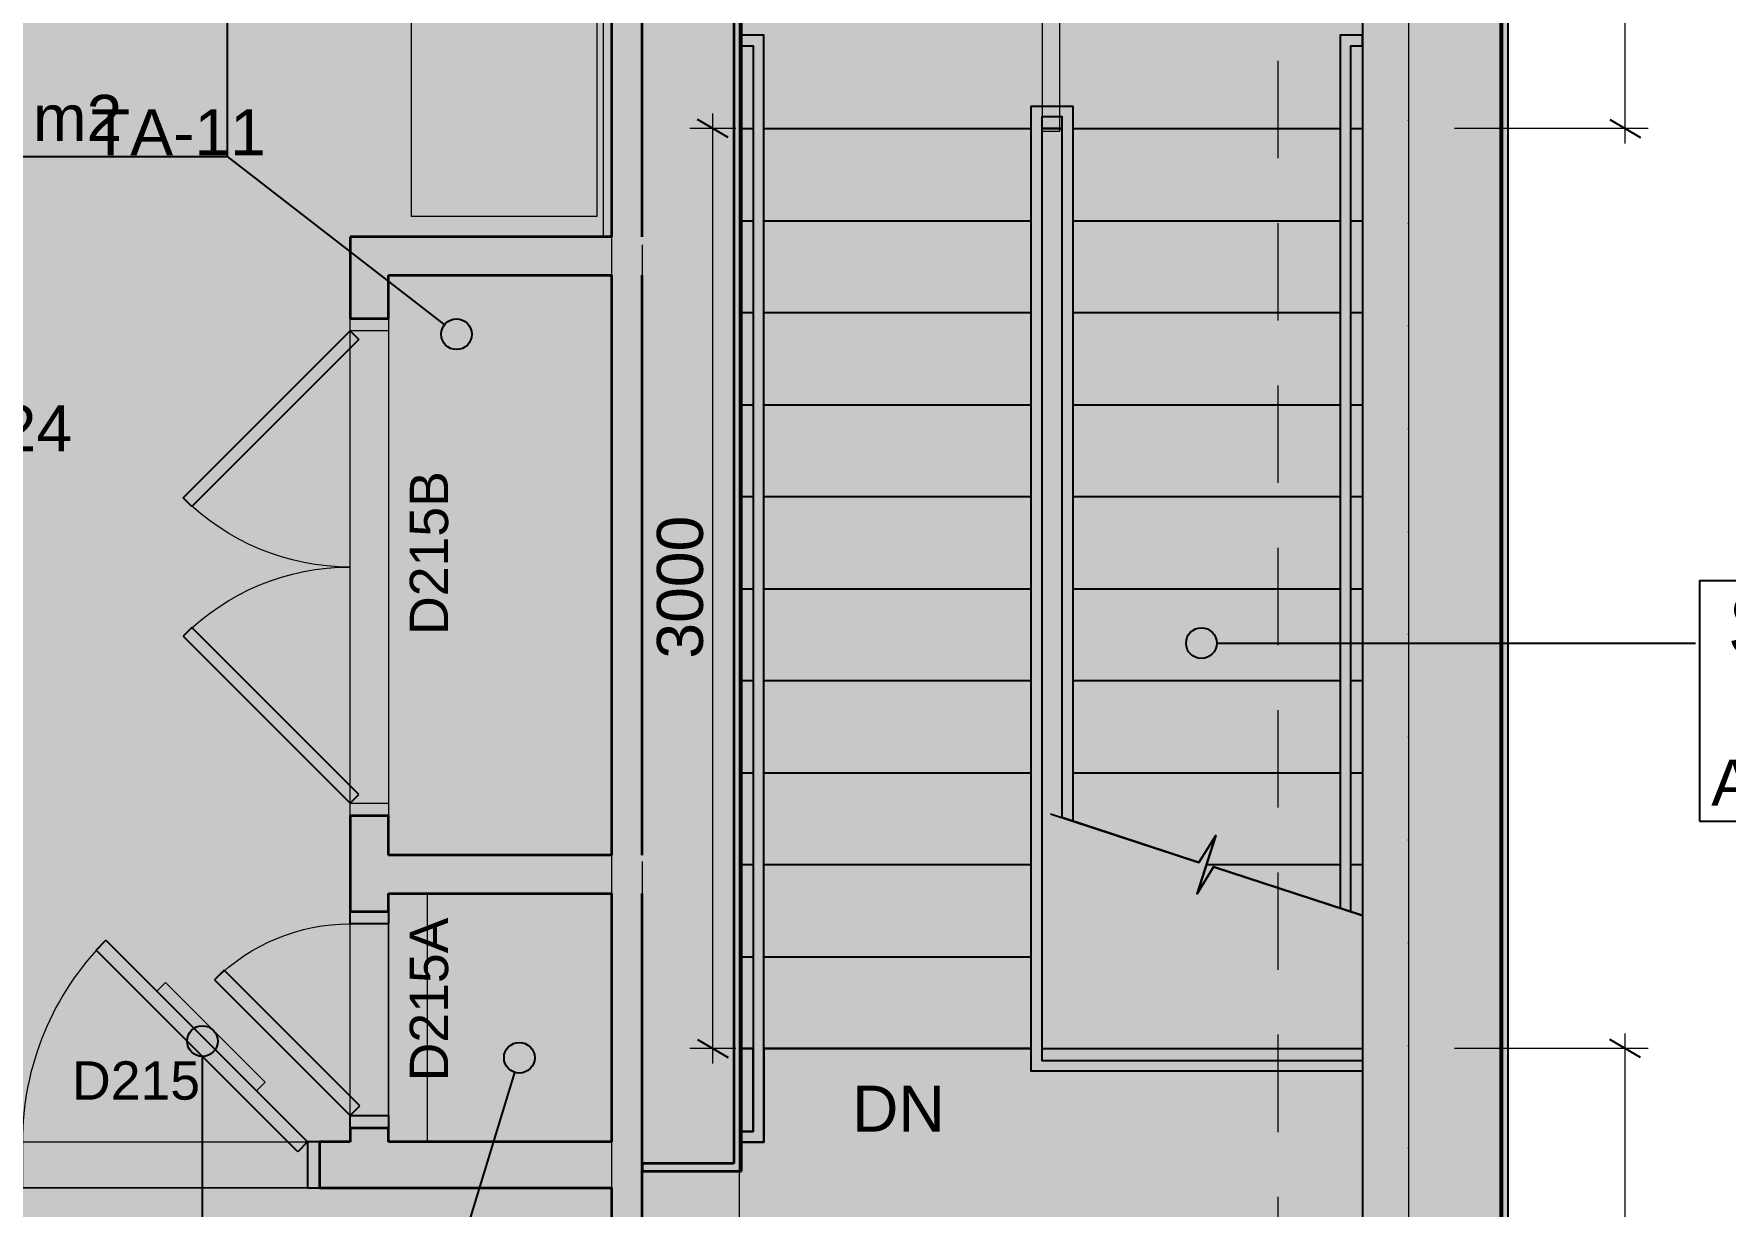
# Model space of a CAD drawing. Header units: millimetres. Extents: x -14278 to 96025, y -22378 to 34603.
# Drawn here: x 86368 to 91884, y 7936 to 11759 of the extents above; entities that cross this region are included whole.
import ezdxf
from ezdxf.enums import TextEntityAlignment as Align

# ---------------------------------------------------------------- set-up
doc = ezdxf.new("R2010")
doc.units = ezdxf.units.MM
doc.header["$MEASUREMENT"] = 0
for name, pattern in [('Dot & Dashed', [335.138881, 176.388884, -88.194442, 0, -70.555556]), ('Hidden Line', [195.611112, 141.111112, -54.5]), ('Long Dashed', [529.166651, 317.499995, -211.666656])]:
    doc.linetypes.add(name, pattern=pattern)
for name, color, linetype in [('A-Zz_20_10_90-T_TextFFEInternal', 7, 'Continuous'), ('A-Zz_60_50_80-P_MarkerSectionStairs', 7, 'Continuous'), ('New0', 7, 'Continuous'), ('NewA-Ee_25_10-M_WallsExternal', 7, 'Continuous'), ('NewA-Ee_25_10-M_WallsInternal', 7, 'Continuous'), ('NewA-Ee_30_10-M_Roofs', 7, 'Continuous'), ('NewA-Ee_30_40-M_Floors', 7, 'Continuous'), ('NewA-Ee_35_10-M_StairsInternal2D', 7, 'Continuous'), ('NewA-Ee_40_20-M_GeneralFFAndEInternalEquipment', 7, 'Continuous'), ('NewA-Ee_40_20-M_GeneralFFAndEInternalFixed', 7, 'Continuous'), ('NewA-Ee_40_20-M_GeneralFFAndEInternalMovable', 7, 'Continuous'), ('NewA-SL-M_SpacesInternal', 7, 'Continuous'), ('NewA-Ss_30_25-M_CeilingAndSoffitSystems', 7, 'Continuous'), ('NewA-Zz_20_10_90-T_TextFFEInternal', 7, 'Continuous'), ('NewA-Zz_20_10_90-T_TextStair', 7, 'Continuous'), ('NewA-Zz_20_20-D_DimensionDetail', 7, 'Continuous'), ('NewA-Zz_35_40_80-M_GridStructural', 7, 'Continuous'), ('NewA-Zz_50_10_90-P_BoundarySpace', 7, 'Continuous'), ('NewA-Zz_50_90_00-M_GrossInternal', 7, 'Continuous'), ('NewA-Zz_60_50_90-P_VoidOpening', 7, 'Continuous')]:
    doc.layers.add(name, color=color, linetype=linetype)
doc.styles.add('GENERATED_STYLE_1', font='')
doc.styles.get('GENERATED_STYLE_1').set_extended_font_data('Arial')
doc.dimstyles.new('GENERATED_STYLE__1', dxfattribs={"dimtxt": 150, "dimasz": 76, "dimexe": 0.18, "dimexo": 300, "dimgap": 0.09, "dimtad": 1, "dimdec": 0, "dimzin": 0, "dimdsep": 46, "dimtxsty": 'GENERATED_STYLE_1', "dimblk": 'ARROWHEAD_2', "dimblk1": 'ARROWHEAD_2', "dimblk2": 'ARROWHEAD_2', "dimcen": 0.09, "dimclrd": 6, "dimclre": 6, "dimclrt": 7, "dimazin": 0, "dimtfac": 1, "dimtdec": 4, "dimtmove": 0, "dimatfit": 3, "dimfxl": 0, "dimtolj": 1, "dimtzin": 0, "dimarcsym": 0})

# ---------------------------------------------------------------- blocks, each defined once
blk = doc.blocks.new('STAIR #2_218_29_2', base_point=(92496.8, 9623.1))
at = {"layer": 'NewA-SL-M_SpacesInternal', "color": 253, "linetype": 'Continuous', "lineweight": 13}
for p, q in [((88675.8, 12550), (88675.8, 8050)), ((90701.4, 12550), (88675.8, 12550)), ((90701.4, 6700.3), (90701.4, 12550)), ((88675.8, 8050), (88351.7, 8050)), ((88351.7, 8050), (88351.7, 6700.3)), ((88351.7, 6700.3), (90701.4, 6700.3))]:
    blk.add_line(p, q, dxfattribs=at)
at = {"layer": 'NewA-SL-M_SpacesInternal', "linetype": 'Continuous'}
for p, q in [((91800.7, 9976.7), (91800.7, 9662.4)), ((91800.7, 9976.7), (93192.9, 9976.7)), ((93192.9, 9976.7), (93192.9, 9662.4)), ((91800.7, 9662.4), (91800.7, 9426.7)), ((93192.9, 9662.4), (93192.9, 9426.7)), ((91800.7, 9426.7), (91800.7, 9191)), ((93192.9, 9426.7), (93192.9, 9191)), ((91800.7, 9191), (93192.9, 9191))]:
    blk.add_line(p, q, dxfattribs=at)
at = {"layer": 'NewA-SL-M_SpacesInternal', "color": 5, "lineweight": 70, "style": 'GENERATED_STYLE_1'}
for tag, height, p in [('ROOM_NAME', 200, (92496.8, 9931)), ('ROOM_NUMBER', 150, (92496.8, 9628.1)), ('adj_text', 150, (92496.8, 9392.4))]:
    blk.add_attdef(tag, text='', height=height, dxfattribs=at).set_placement(p, align=Align.TOP_CENTER)
blk = doc.blocks.new('Slab_29_2', base_point=(88251.7, 6550.5))
at = {"layer": 'NewA-Ee_30_40-M_Floors', "linetype": 'Continuous', "lineweight": 13}
blk.add_hatch(color=254, dxfattribs=at).paths.add_polyline_path([(88251.7, 6550.5), (88251.7, 12847.7), (90701.4, 12847.7), (90701.4, 15099.7), (56152, 15099.7), (56152, 6550.5)])
at = {"layer": 'NewA-Ee_30_40-M_Floors', "color": 6, "linetype": 'Continuous', "lineweight": 13, "flags": 128}
blk.add_lwpolyline([(88251.7, 6550.5), (56152, 6550.5), (56152, 15099.7), (90701.4, 15099.7), (90701.4, 12847.7), (88251.7, 12847.7)], close=True, dxfattribs=at)
blk = doc.blocks.new('BEDROOM_215_36_2', base_point=(85873.5, 14565))
at = {"layer": 'NewA-SL-M_SpacesInternal', "color": 253, "linetype": 'Continuous', "lineweight": 13}
for p, q in [((88251.7, 11096.4), (88251.7, 12947.7)), ((87399.3, 8145.4), (87399.3, 11096.4)), ((87399.3, 11096.4), (88251.7, 11096.4)), ((86121.3, 8145.4), (87399.3, 8145.4))]:
    blk.add_line(p, q, dxfattribs=at)
at = {"layer": 'NewA-SL-M_SpacesInternal', "color": 5, "lineweight": 70, "style": 'GENERATED_STYLE_1'}
for tag, height, p in [('ROOM_NAME', 200, (85873.5, 14872.8)), ('ROOM_NUMBER', 150, (85873.5, 14570)), ('adj_text', 150, (85873.5, 14334.3))]:
    blk.add_attdef(tag, text='', height=height, dxfattribs=at).set_placement(p, align=Align.TOP_CENTER)
blk = doc.blocks.new('HALL_217_37_2', base_point=(59735.7, 7385.9))
at = {"layer": 'NewA-SL-M_SpacesInternal', "color": 253, "linetype": 'Continuous', "lineweight": 13}
for p, q in [((88251.7, 7995.4), (59975.3, 7995.4)), ((88251.7, 6700.3), (88251.7, 7995.4))]:
    blk.add_line(p, q, dxfattribs=at)
at = {"layer": 'NewA-SL-M_SpacesInternal', "color": 5, "lineweight": 70, "style": 'GENERATED_STYLE_1'}
for tag, height, p in [('ROOM_NAME', 200, (59735.7, 7693.8)), ('ROOM_NUMBER', 150, (59735.7, 7390.9)), ('adj_text', 150, (59735.7, 7155.2))]:
    blk.add_attdef(tag, text='', height=height, dxfattribs=at).set_placement(p, align=Align.TOP_CENTER)
blk = doc.blocks.new('CUPBOARD 1_215B_56_2', base_point=(86056.5, 11790.4))
at = {"layer": 'NewA-SL-M_SpacesInternal', "linetype": 'Continuous'}
for p, q in [((85114.8, 12144), (85114.8, 11829.7)), ((85114.8, 12144), (86998.1, 12144)), ((86998.1, 12144), (86998.1, 11829.7)), ((85114.8, 11829.7), (85114.8, 11594)), ((86998.1, 11829.7), (86998.1, 11594)), ((85114.8, 11594), (85114.8, 11358.3)), ((86998.1, 11594), (86998.1, 11358.3)), ((85114.8, 11358.3), (86998.1, 11358.3))]:
    blk.add_line(p, q, dxfattribs=at)
at = {"layer": 'NewA-SL-M_SpacesInternal', "color": 253, "linetype": 'Continuous', "lineweight": 13}
for p, q in [((87524.3, 10971.4), (87524.3, 9081)), ((88251.7, 10971.4), (87524.3, 10971.4)), ((88251.7, 9081), (88251.7, 10971.4)), ((87524.3, 9081), (88251.7, 9081))]:
    blk.add_line(p, q, dxfattribs=at)
at = {"layer": 'NewA-SL-M_SpacesInternal', "color": 5, "lineweight": 70, "style": 'GENERATED_STYLE_1'}
for tag, height, p in [('ROOM_NAME', 200, (86056.5, 12098.3)), ('ROOM_NUMBER', 150, (86056.5, 11795.4)), ('adj_text', 150, (86056.5, 11559.7))]:
    blk.add_attdef(tag, text='', height=height, dxfattribs=at).set_placement(p, align=Align.TOP_CENTER)
blk = doc.blocks.new('CUPBOARD 2_215A_61_2', base_point=(86800.2, 7381.5))
at = {"layer": 'NewA-SL-M_SpacesInternal', "color": 253, "linetype": 'Continuous', "lineweight": 13}
for p, q in [((87524.3, 8956), (87524.3, 8145.4)), ((88251.7, 8956), (87524.3, 8956)), ((88251.7, 8145.4), (88251.7, 8956)), ((87524.3, 8145.4), (88251.7, 8145.4))]:
    blk.add_line(p, q, dxfattribs=at)
at = {"layer": 'NewA-SL-M_SpacesInternal', "linetype": 'Continuous'}
for p, q in [((85858.6, 7735.1), (85858.6, 7420.8)), ((85858.6, 7735.1), (87741.8, 7735.1)), ((87741.8, 7735.1), (87741.8, 7420.8)), ((85858.6, 7420.8), (85858.6, 7185.1)), ((87741.8, 7420.8), (87741.8, 7185.1)), ((85858.6, 7185.1), (85858.6, 6949.4)), ((87741.8, 7185.1), (87741.8, 6949.4)), ((85858.6, 6949.4), (87741.8, 6949.4))]:
    blk.add_line(p, q, dxfattribs=at)
at = {"layer": 'NewA-SL-M_SpacesInternal', "color": 5, "lineweight": 70, "style": 'GENERATED_STYLE_1'}
for tag, height, p in [('ROOM_NAME', 200, (86800.2, 7689.4)), ('ROOM_NUMBER', 150, (86800.2, 7386.5)), ('adj_text', 150, (86800.2, 7150.8))]:
    blk.add_attdef(tag, text='', height=height, dxfattribs=at).set_placement(p, align=Align.TOP_CENTER)
blk = doc.blocks.new('Slab_45_2', base_point=(84348.7, 15099.7))
at = {"layer": 'NewA-Ss_30_25-M_CeilingAndSoffitSystems', "linetype": 'Continuous', "lineweight": 0}
blk.add_hatch(color=255, dxfattribs=at).paths.add_polyline_path([(84348.7, 15099.7), (84348.7, 11096.4), (86121.3, 11096.4), (86121.3, 8145.4), (87399.3, 8145.4), (87399.3, 11096.4), (88225.4, 11096.4), (88225.4, 12947.7), (90701.4, 12947.7), (90701.4, 15099.7)])
at = {"layer": 'NewA-Ss_30_25-M_CeilingAndSoffitSystems', "color": 6, "linetype": 'Continuous', "lineweight": 13, "flags": 128}
blk.add_lwpolyline([(84348.7, 15099.7), (84348.7, 11096.4), (86121.3, 11096.4), (86121.3, 8145.4), (87399.3, 8145.4), (87399.3, 11096.4), (88225.4, 11096.4), (88225.4, 12947.7), (90701.4, 12947.7), (90701.4, 15099.7)], close=True, dxfattribs=at)
blk = doc.blocks.new('Slab_46_2', base_point=(88251.7, 6700.3))
at = {"layer": 'NewA-Ss_30_25-M_CeilingAndSoffitSystems', "linetype": 'Continuous', "lineweight": 0}
blk.add_hatch(color=255, dxfattribs=at).paths.add_polyline_path([(88251.7, 6700.3), (88251.7, 7995.4), (59975.3, 7995.4), (59975.3, 10456), (58674.7, 10456), (58674.7, 6694.8)])
at = {"layer": 'NewA-Ss_30_25-M_CeilingAndSoffitSystems', "color": 6, "linetype": 'Continuous', "lineweight": 13, "flags": 128}
blk.add_lwpolyline([(88251.7, 6700.3), (58674.7, 6694.8), (58674.7, 10456), (59975.3, 10456), (59975.3, 7995.4), (88251.7, 7995.4)], close=True, dxfattribs=at)
blk = doc.blocks.new('Slab_47_2', base_point=(90701.4, 6700.3))
at = {"layer": 'NewA-Ss_30_25-M_CeilingAndSoffitSystems', "linetype": 'Continuous', "lineweight": 0}
blk.add_hatch(color=255, dxfattribs=at).paths.add_polyline_path([(90701.4, 6700.3), (90701.4, 12550), (88669.9, 12550), (88669.9, 7827.6), (88351.7, 7827.6), (88351.7, 6700.3)])
at = {"layer": 'NewA-Ss_30_25-M_CeilingAndSoffitSystems', "color": 6, "linetype": 'Continuous', "lineweight": 13, "flags": 128}
blk.add_lwpolyline([(90701.4, 6700.3), (88351.7, 6700.3), (88351.7, 7827.6), (88669.9, 7827.6), (88669.9, 12550), (90701.4, 12550)], close=True, dxfattribs=at)
blk = doc.blocks.new('Slab_49_2', base_point=(89657.9, 12550))
at = {"layer": 'NewA-Ee_30_40-M_Floors', "linetype": 'Continuous', "lineweight": 13}
blk.add_hatch(color=254, dxfattribs=at).paths.add_polyline_path([(89657.9, 12550), (89657.9, 11439.8), (89713.4, 11439.8), (89713.4, 12550)])
at = {"layer": 'NewA-Ee_30_40-M_Floors', "color": 6, "linetype": 'Continuous', "lineweight": 13, "flags": 128}
blk.add_lwpolyline([(89657.9, 12550), (89713.4, 12550), (89713.4, 11439.8), (89657.9, 11439.8)], close=True, dxfattribs=at)
blk = doc.blocks.new('Slab_55_2', base_point=(88251.7, 10971.4))
at = {"layer": 'NewA-Ss_30_25-M_CeilingAndSoffitSystems', "linetype": 'Continuous', "lineweight": 0}
blk.add_hatch(color=255, dxfattribs=at).paths.add_polyline_path([(88251.7, 10971.4), (87524.3, 10971.4), (87524.3, 9081), (88251.7, 9081)])
at = {"layer": 'NewA-Ss_30_25-M_CeilingAndSoffitSystems', "color": 6, "linetype": 'Continuous', "lineweight": 13, "flags": 128}
blk.add_lwpolyline([(88251.7, 10971.4), (87524.3, 10971.4), (87524.3, 9081), (88251.7, 9081)], close=True, dxfattribs=at)
blk = doc.blocks.new('Slab_56_2', base_point=(87524.3, 8956))
at = {"layer": 'NewA-Ss_30_25-M_CeilingAndSoffitSystems', "linetype": 'Continuous', "lineweight": 0}
blk.add_hatch(color=255, dxfattribs=at).paths.add_polyline_path([(87524.3, 8956), (87524.3, 8145.4), (88251.7, 8145.4), (88251.7, 8956)])
at = {"layer": 'NewA-Ss_30_25-M_CeilingAndSoffitSystems', "color": 6, "linetype": 'Continuous', "lineweight": 13, "flags": 128}
blk.add_lwpolyline([(87524.3, 8956), (88251.7, 8956), (88251.7, 8145.4), (87524.3, 8145.4)], close=True, dxfattribs=at)
blk = doc.blocks.new('Wall_70_2', base_point=(90851.7, 15250))
at = {"layer": 'NewA-Ee_25_10-M_WallsExternal', "linetype": 'Continuous', "lineweight": 13}
for points in [[(91156.5, 15554.8), (91156.5, 6245.2), (91176.6, 6225.1), (91176.6, 15574.9)], [(90851.7, 15250), (90851.7, 6550), (91151.8, 6250), (91151.8, 15550)], [(90781.3, 15179.6), (90781.3, 6620.4), (90851.7, 6550), (90851.7, 15250)], [(90717.8, 15116.1), (90717.8, 6683.9), (90781.3, 6620.4), (90781.3, 15179.6)], [(90701.4, 15099.7), (90701.4, 6700.3), (90717.8, 6683.9), (90717.8, 15116.1)]]:
    blk.add_hatch(color=6, dxfattribs=at).paths.add_polyline_path(points)
at = {"layer": 'NewA-Ee_25_10-M_WallsExternal', "color": 92, "linetype": 'Continuous', "lineweight": 35}
blk.add_line((91151.8, 15550), (91151.8, 6250), dxfattribs=at)
at = {"layer": 'NewA-Ee_25_10-M_WallsExternal', "linetype": 'Continuous'}
blk.add_line((91156.5, 15554.8), (91156.5, 6245.2), dxfattribs=at)
at = {"layer": 'NewA-Ee_25_10-M_WallsExternal', "linetype": 'Continuous', "flags": 128}
for points in [[(91176.6, 6225.1), (91176.6, 15574.9)], [(90701.4, 12847.7), (90701.4, 6700.3)]]:
    blk.add_lwpolyline(points, dxfattribs=at)
blk = doc.blocks.new('Door 19_8')
at = {"layer": 'NewA-Ee_25_10-M_WallsInternal', "linetype": 'Continuous', "lineweight": 13}
for points in [[(-192.6, 657.6), (-224.4, 625.8), (433.2, -31.8), (465, 0)], [(-465, -150), (-465, 0), (-505, 0), (-505, -150)], [(505, -150), (505, 0), (465, 0), (465, -150)]]:
    blk.add_hatch(color=255, dxfattribs=at).paths.add_polyline_path(points)
at = {"layer": 'NewA-Ee_25_10-M_WallsInternal', "linetype": 'Continuous'}
for p, q in [((-224.4, 625.8), (-192.6, 657.6)), ((433.2, -31.8), (-224.4, 625.8)), ((-192.6, 657.6), (465, 0)), ((-465, 0), (-505, 0)), ((-505, 0), (-505, -150)), ((-465, -150), (-465, 0)), ((465, 0), (433.2, -31.8)), ((505, 0), (465, 0)), ((465, 0), (465, -150)), ((505, -150), (505, 0)), ((-505, -150), (-465, -150)), ((465, -150), (505, -150))]:
    blk.add_line(p, q, dxfattribs=at)
at = {"layer": 'NewA-Ee_25_10-M_WallsInternal', "color": 92, "linetype": 'Continuous', "lineweight": 35}
for p, q in [((-505, -150), (-505, 0)), ((505, -150), (505, 0))]:
    blk.add_line(p, q, dxfattribs=at)
at = {"layer": 'NewA-Ee_25_10-M_WallsInternal', "color": 6, "linetype": 'Continuous', "lineweight": 13}
blk.add_arc((465, 0), 930, 135, 180, dxfattribs=at)
blk = doc.blocks.new('D Marker 19')
at = {"layer": 'NewA-Ee_25_10-M_WallsInternal', "style": 'GENERATED_STYLE_1'}
blk.add_attdef('AC_WIDO_ID', text='', height=125, dxfattribs=at).set_placement((-262.1, 94.8), align=Align.BOTTOM_LEFT)
blk = doc.blocks.new('Wall_85_2', base_point=(59975.3, 7995.4))
at = {"layer": 'NewA-Ee_25_10-M_WallsInternal', "linetype": 'Continuous', "lineweight": 13}
blk.add_hatch(color=6, dxfattribs=at).paths.add_polyline_path([(87300.6, 7995.4), (88251.7, 7995.4), (88251.7, 8145.4), (87300.6, 8145.4)])
at = {"layer": 'NewA-Ee_25_10-M_WallsInternal', "color": 92, "linetype": 'Continuous', "lineweight": 35}
blk.add_line((87300.6, 7995.4), (87300.6, 8145.4), dxfattribs=at)
at = {"layer": 'NewA-Ee_25_10-M_WallsInternal', "color": 92, "linetype": 'Continuous', "lineweight": 35, "flags": 128}
for points in [[(87399.3, 8145.4), (87300.6, 8145.4)], [(88251.7, 8145.4), (87524.3, 8145.4)], [(87300.6, 7995.4), (88251.7, 7995.4)]]:
    blk.add_lwpolyline(points, dxfattribs=at)
at = {"layer": 'NewA-Ee_25_10-M_WallsInternal', "linetype": 'Continuous', "zscale": 1000}
blk.add_blockref('Door 19_8', (86795.6, 8145.4), dxfattribs=at)
at = {"layer": 'NewA-Ee_25_10-M_WallsInternal'}
ref = blk.add_blockref('D Marker 19', (86795.6, 8145.4), dxfattribs=at)
ref.add_attrib('AC_WIDO_ID', 'D215', dxfattribs={"color": 7, "height": 125, "style": 'GENERATED_STYLE_1'}).set_placement((86492.7, 8245.8), align=Align.BOTTOM_LEFT)
blk = doc.blocks.new('Wall_86_2', base_point=(88351.7, 11096.4))
at = {"layer": 'NewA-Ee_25_10-M_WallsInternal', "linetype": 'Continuous', "lineweight": 13}
blk.add_hatch(color=6, dxfattribs=at).paths.add_polyline_path([(87399.3, 11096.4), (87524.3, 10971.4), (88251.7, 10971.4), (88251.7, 11096.4)])
at = {"layer": 'NewA-Ee_25_10-M_WallsInternal', "color": 92, "linetype": 'Continuous', "lineweight": 35, "flags": 128}
for points in [[(88251.7, 11096.4), (87399.3, 11096.4)], [(87524.3, 10971.4), (88251.7, 10971.4)]]:
    blk.add_lwpolyline(points, dxfattribs=at)
blk = doc.blocks.new('Door 19_11')
at = {"layer": 'NewA-Ee_25_10-M_WallsInternal', "linetype": 'Continuous', "lineweight": 13}
for points in [[(-129.4, 441.9), (-161.3, 410.1), (280.7, -31.8), (312.5, 0)], [(-312.5, -125), (-312.5, 0), (-352.5, 0), (-352.5, -125)], [(352.5, -125), (352.5, 0), (312.5, 0), (312.5, -125)]]:
    blk.add_hatch(color=255, dxfattribs=at).paths.add_polyline_path(points)
at = {"layer": 'NewA-Ee_25_10-M_WallsInternal', "linetype": 'Continuous'}
for p, q in [((-161.3, 410.1), (-129.4, 441.9)), ((-129.4, 441.9), (312.5, 0)), ((280.7, -31.8), (-161.3, 410.1)), ((-312.5, 0), (-352.5, 0)), ((-352.5, 0), (-352.5, -125)), ((-312.5, -125), (-312.5, 0)), ((312.5, 0), (280.7, -31.8)), ((352.5, 0), (312.5, 0)), ((312.5, 0), (312.5, -125)), ((352.5, -125), (352.5, 0)), ((-352.5, -125), (-312.5, -125)), ((312.5, -125), (352.5, -125))]:
    blk.add_line(p, q, dxfattribs=at)
at = {"layer": 'NewA-Ee_25_10-M_WallsInternal', "color": 92, "linetype": 'Continuous', "lineweight": 35}
for p, q in [((-352.5, 0), (-352.5, -125)), ((352.5, 0), (352.5, -125))]:
    blk.add_line(p, q, dxfattribs=at)
at = {"layer": 'NewA-Ee_25_10-M_WallsInternal', "color": 6, "linetype": 'Continuous', "lineweight": 13}
blk.add_arc((312.5, 0), 625, 135, 180, dxfattribs=at)
blk = doc.blocks.new('Double Door 19')
at = {"layer": 'NewA-Ee_25_10-M_WallsInternal', "linetype": 'Continuous', "lineweight": 13}
for points in [[(-225.5, 544.5), (-770, 0), (-741.7, -28.3), (-197.2, 516.2)], [(225.5, 544.5), (197.2, 516.2), (741.7, -28.3), (770, 0)]]:
    blk.add_hatch(color=255, dxfattribs=at).paths.add_polyline_path(points)
at = {"layer": 'NewA-Ee_25_10-M_WallsInternal', "linetype": 'Continuous', "lineweight": 0}
for points in [[(-770, -125), (-770, 0), (-810, 0), (-810, -125)], [(810, -125), (810, 0), (770, 0), (770, -125)]]:
    blk.add_hatch(color=255, dxfattribs=at).paths.add_polyline_path(points)
at = {"layer": 'NewA-Ee_25_10-M_WallsInternal', "linetype": 'Continuous'}
for p, q in [((-225.5, 544.5), (-770, 0)), ((-741.7, -28.3), (-197.2, 516.2)), ((-197.2, 516.2), (-225.5, 544.5)), ((197.2, 516.2), (225.5, 544.5)), ((741.7, -28.3), (197.2, 516.2)), ((225.5, 544.5), (770, 0)), ((-770, 0), (-741.7, -28.3)), ((770, 0), (741.7, -28.3))]:
    blk.add_line(p, q, dxfattribs=at)
at = {"layer": 'NewA-Ee_25_10-M_WallsInternal', "color": 24, "linetype": 'Continuous', "lineweight": 13}
for p, q in [((-770, 0), (-810, 0)), ((-810, 0), (-810, -125)), ((-770, -125), (-770, 0)), ((810, 0), (770, 0)), ((770, 0), (770, -125)), ((810, -125), (810, 0)), ((-810, -125), (-770, -125)), ((770, -125), (810, -125))]:
    blk.add_line(p, q, dxfattribs=at)
at = {"layer": 'NewA-Ee_25_10-M_WallsInternal', "color": 92, "linetype": 'Continuous', "lineweight": 35}
for p, q in [((-810, 0), (-810, -125)), ((810, 0), (810, -125))]:
    blk.add_line(p, q, dxfattribs=at)
at = {"layer": 'NewA-Ee_25_10-M_WallsInternal', "color": 6, "linetype": 'Continuous', "lineweight": 13}
for centre, start, end in [((-770, 0), 0, 45), ((770, 0), 135, 180)]:
    blk.add_arc(centre, 770, start, end, dxfattribs=at)
blk = doc.blocks.new('Wall_111_2', base_point=(87399.3, 11096.4))
at = {"layer": 'NewA-Ee_25_10-M_WallsInternal', "linetype": 'Continuous', "lineweight": 13}
for points in [[(87399.3, 11096.4), (87399.3, 10830.2), (87524.3, 10830.2), (87524.3, 10971.4)], [(87399.3, 8896.8), (87524.3, 8896.8), (87524.3, 9210.2), (87399.3, 9210.2)], [(87399.3, 8145.4), (87524.3, 8145.4), (87524.3, 8191.8), (87399.3, 8191.8)]]:
    blk.add_hatch(color=6, dxfattribs=at).paths.add_polyline_path(points)
at = {"layer": 'NewA-Ee_25_10-M_WallsInternal', "color": 92, "linetype": 'Continuous', "lineweight": 35}
for p, q in [((87399.3, 10830.2), (87524.3, 10830.2)), ((87399.3, 9210.2), (87524.3, 9210.2)), ((87399.3, 8896.8), (87524.3, 8896.8)), ((87399.3, 8191.8), (87524.3, 8191.8))]:
    blk.add_line(p, q, dxfattribs=at)
at = {"layer": 'NewA-Ee_25_10-M_WallsInternal', "color": 92, "linetype": 'Continuous', "lineweight": 35, "flags": 128}
for points in [[(87399.3, 11096.4), (87399.3, 10830.2)], [(87524.3, 10830.2), (87524.3, 10971.4)], [(87399.3, 9210.2), (87399.3, 8896.8)], [(87524.3, 9081), (87524.3, 9210.2)], [(87524.3, 8896.8), (87524.3, 8956)], [(87399.3, 8191.8), (87399.3, 8145.4)], [(87524.3, 8145.4), (87524.3, 8191.8)]]:
    blk.add_lwpolyline(points, dxfattribs=at)
at = {"layer": 'NewA-Ee_25_10-M_WallsInternal', "linetype": 'Continuous', "xscale": -1, "zscale": 1000, "rotation": 90}
for name, p in [('Double Door 19', (87399.3, 10020.2)), ('Door 19_11', (87399.3, 8544.3))]:
    blk.add_blockref(name, p, dxfattribs=at)
at = {"layer": 'NewA-Ee_25_10-M_WallsInternal'}
ref = blk.add_blockref('D Marker 19', (87524.3, 10020.2), dxfattribs=dict(at, rotation=270))
ref.add_attrib('AC_WIDO_ID', 'D215B', dxfattribs={"color": 7, "height": 125, "rotation": 90, "style": 'GENERATED_STYLE_1'}).set_placement((87756.5, 9798.8), align=Align.BOTTOM_LEFT)
ref = blk.add_blockref('D Marker 19', (87524.3, 8544.3), dxfattribs=dict(at, rotation=270))
ref.add_attrib('AC_WIDO_ID', 'D215A', dxfattribs={"color": 7, "height": 125, "rotation": 90, "style": 'GENERATED_STYLE_1'}).set_placement((87756.5, 8343.1), align=Align.BOTTOM_LEFT)
blk = doc.blocks.new('Wall_112_2', base_point=(87399.3, 9081))
at = {"layer": 'NewA-Ee_25_10-M_WallsInternal', "linetype": 'Continuous', "lineweight": 13}
blk.add_hatch(color=6, dxfattribs=at).paths.add_polyline_path([(87524.3, 9081), (87524.3, 8956), (88251.7, 8956), (88251.7, 9081)])
at = {"layer": 'NewA-Ee_25_10-M_WallsInternal', "color": 92, "linetype": 'Continuous', "lineweight": 35, "flags": 128}
for points in [[(88251.7, 9081), (87524.3, 9081)], [(87524.3, 8956), (88251.7, 8956)]]:
    blk.add_lwpolyline(points, dxfattribs=at)
blk = doc.blocks.new('Wall_113_2', base_point=(88251.7, 6550))
at = {"layer": 'NewA-Ee_25_10-M_WallsInternal', "linetype": 'Continuous', "lineweight": 13}
blk.add_hatch(color=6, dxfattribs=at).paths.add_polyline_path([(88351.7, 12847.7), (88251.7, 12947.7), (88251.7, 7755.1), (88351.7, 7755.1)])
at = {"layer": 'NewA-Ee_25_10-M_WallsInternal', "color": 92, "linetype": 'Continuous', "lineweight": 35, "flags": 128}
for points in [[(88251.7, 12947.7), (88251.7, 11096.4)], [(88351.7, 11096.4), (88351.7, 12847.7)], [(88251.7, 10971.4), (88251.7, 9081)], [(88351.7, 9081), (88351.7, 10971.4)], [(88251.7, 8956), (88251.7, 8145.4)], [(88351.7, 7755.1), (88351.7, 8956)], [(88251.7, 7995.4), (88251.7, 7755.1)]]:
    blk.add_lwpolyline(points, dxfattribs=at)
blk = doc.blocks.new('Wall_134_2', base_point=(88675.8, 12550))
at = {"layer": 'NewA-Ee_25_10-M_WallsInternal', "linetype": 'Continuous', "lineweight": 13}
blk.add_hatch(color=6, dxfattribs=at).paths.add_polyline_path([(88650.8, 12575), (88650.8, 8075), (88675.8, 8050), (88675.8, 12550)])
at = {"layer": 'NewA-Ee_25_10-M_WallsInternal', "color": 92, "linetype": 'Continuous', "lineweight": 35, "flags": 128}
for points in [[(88650.8, 12575), (88650.8, 8075)], [(88675.8, 8050), (88675.8, 12550)]]:
    blk.add_lwpolyline(points, dxfattribs=at)
blk = doc.blocks.new('Wall_135_2', base_point=(88675.8, 8050))
at = {"layer": 'NewA-Ee_25_10-M_WallsInternal', "linetype": 'Continuous', "lineweight": 13}
blk.add_hatch(color=6, dxfattribs=at).paths.add_polyline_path([(88650.8, 8075), (88351.7, 8075), (88351.7, 8050), (88675.8, 8050)])
at = {"layer": 'NewA-Ee_25_10-M_WallsInternal', "color": 92, "linetype": 'Continuous', "lineweight": 35, "flags": 128}
for points in [[(88650.8, 8075), (88351.7, 8075)], [(88351.7, 8075), (88351.7, 8050)], [(88351.7, 8050), (88675.8, 8050)]]:
    blk.add_lwpolyline(points, dxfattribs=at)
blk = doc.blocks.new('Standard grid marker')
at = {"layer": 'NewA-Zz_35_40_80-M_GridStructural', "color": 6, "linetype": 'Dot & Dashed', "lineweight": 13}
blk.add_line((1000, 0), (18130.8, 0), dxfattribs=at)
at = {"layer": 'NewA-Zz_35_40_80-M_GridStructural', "style": 'GENERATED_STYLE_1'}
blk.add_attdef('AC_MarkerText_1', text='', height=250, rotation=90, dxfattribs=at).set_placement((-250, 14.3), align=Align.MIDDLE_CENTER)
blk = doc.blocks.new('Standard grid marker_3')
at = {"layer": 'NewA-Zz_35_40_80-M_GridStructural', "color": 6, "linetype": 'Dot & Dashed', "lineweight": 13}
blk.add_line((0, 0), (19130.8, 0), dxfattribs=at)
blk = doc.blocks.new('Wardrobe 19')
at = {"layer": 'NewA-Ee_40_20-M_GeneralFFAndEInternalMovable', "color": 1, "linetype": 'Continuous', "lineweight": 18}
for p, q in [((1059.4, 604.8), (0, 604.8)), ((0, 604.8), (0, 0)), ((1059.4, 0), (1059.4, 604.8)), ((0, 0), (1059.4, 0))]:
    blk.add_line(p, q, dxfattribs=at)
blk = doc.blocks.new('Shelves 20')
at = {"layer": 'NewA-Ee_40_20-M_GeneralFFAndEInternalFixed', "color": 6, "linetype": 'Continuous', "lineweight": 13}
for p, q in [((405.4, 0), (-405.4, 0)), ((405.4, -600), (405.4, 0)), ((-405.4, 0), (-405.4, -600)), ((-405.4, -600), (405.4, -600))]:
    blk.add_line(p, q, dxfattribs=at)
blk = doc.blocks.new('Mirror 19_4')
at = {"layer": 'NewA-Ee_40_20-M_GeneralFFAndEInternalEquipment', "color": 1, "linetype": 'Continuous', "lineweight": 18}
for p, q in [((460, 40), (0, 40)), ((0, 40), (0, 0)), ((460, 40), (0, 40)), ((0, 40), (0, 0)), ((0, 0), (460, 0)), ((0, 0), (460, 0)), ((460, 0), (460, 40)), ((460, 0), (460, 40))]:
    blk.add_line(p, q, dxfattribs=at)
blk = doc.blocks.new('Beam_16_2', base_point=(90851.7, 6550))
at = {"layer": 'NewA-Ee_30_10-M_Roofs', "color": 6, "linetype": 'Hidden Line', "lineweight": 13}
blk.add_line((90851.7, 15250), (90851.7, 6550), dxfattribs=at)
blk = doc.blocks.new('Line_64_2', base_point=(90175.8, 9772))
at = {"layer": 'NewA-Zz_50_10_90-P_BoundarySpace', "linetype": 'Continuous'}
blk.add_hatch(color=256, dxfattribs=at).paths.add_polyline_path([(90225.8, 9772), (90222, 9791.1), (90211.1, 9807.3), (90194.9, 9818.2), (90175.8, 9822), (90156.7, 9818.2), (90140.4, 9807.3), (90129.6, 9791.1), (90125.8, 9772), (90129.6, 9752.8), (90140.4, 9736.6), (90156.7, 9725.8), (90175.8, 9722), (90194.9, 9725.8), (90211.1, 9736.6), (90222, 9752.8)])
blk.add_line((90225.8, 9772), (91787.6, 9772), dxfattribs=at)
blk.add_circle((90175.8, 9772), 50, dxfattribs=at)
blk = doc.blocks.new('Line_132_2', base_point=(86917.7, 7789.8))
at = {"layer": 'NewA-Zz_20_10_90-T_TextFFEInternal', "linetype": 'Continuous'}
blk.add_hatch(color=256, dxfattribs=at).paths.add_polyline_path([(86967.7, 8474.2), (86963.9, 8493.3), (86953.1, 8509.5), (86936.9, 8520.4), (86917.7, 8524.2), (86898.6, 8520.4), (86882.4, 8509.5), (86871.5, 8493.3), (86867.7, 8474.2), (86871.5, 8455), (86882.4, 8438.8), (86898.6, 8428), (86917.7, 8424.2), (86936.9, 8428), (86953.1, 8438.8), (86963.9, 8455)])
blk.add_line((86917.7, 7789.8), (86917.7, 8424.2), dxfattribs=at)
blk.add_circle((86917.7, 8474.2), 50, dxfattribs=at)
blk = doc.blocks.new('Line_177_2', base_point=(87741.8, 7735.1))
at = {"layer": 'NewA-Zz_50_10_90-P_BoundarySpace', "linetype": 'Continuous'}
blk.add_hatch(color=256, dxfattribs=at).paths.add_polyline_path([(88001.4, 8420), (87997.6, 8439.1), (87986.7, 8455.3), (87970.5, 8466.2), (87951.4, 8470), (87932.3, 8466.2), (87916, 8455.3), (87905.2, 8439.1), (87901.4, 8420), (87905.2, 8400.8), (87916, 8384.6), (87932.3, 8373.8), (87951.4, 8370), (87970.5, 8373.8), (87986.7, 8384.6), (87997.6, 8400.8)])
blk.add_line((87741.8, 7735.1), (87936.8, 8372.2), dxfattribs=at)
blk.add_circle((87951.4, 8420), 50, dxfattribs=at)
blk = doc.blocks.new('Line_185_2', base_point=(86998.1, 11358.3))
at = {"layer": 'NewA-Zz_50_10_90-P_BoundarySpace', "linetype": 'Continuous'}
blk.add_hatch(color=256, dxfattribs=at).paths.add_polyline_path([(87796.4, 10779.1), (87792.6, 10798.2), (87781.7, 10814.4), (87765.5, 10825.3), (87746.4, 10829.1), (87727.2, 10825.3), (87711, 10814.4), (87700.2, 10798.2), (87696.4, 10779.1), (87700.2, 10759.9), (87711, 10743.7), (87727.2, 10732.9), (87746.4, 10729.1), (87765.5, 10732.9), (87781.7, 10743.7), (87792.6, 10759.9)])
blk.add_line((86998.1, 11358.3), (87706.8, 10809.7), dxfattribs=at)
blk.add_circle((87746.4, 10779.1), 50, dxfattribs=at)
blk = doc.blocks.new('*D1045', base_point=(56001.7, 0))
at = {"layer": 'NewA-Zz_20_20-D_DimensionDetail', "linetype": 'Continuous'}
for p, q in [((91608.2, 12521.1), (91508.2, 12578.9)), ((91508.2, 11478.9), (91608.2, 11421.1))]:
    blk.add_line(p, q, dxfattribs=at)
at = {"layer": 'NewA-Zz_20_20-D_DimensionDetail', "color": 6, "linetype": 'Continuous', "lineweight": 13}
for p, q in [((91558.2, 12550), (91558.2, 12598.9)), ((91633.2, 12550), (91001.4, 12550)), ((91558.2, 11450), (91558.2, 12550)), ((91633.2, 11450), (91001.4, 11450)), ((91558.2, 11401.1), (91558.2, 11450))]:
    blk.add_line(p, q, dxfattribs=at)
at = {"layer": 'NewA-Zz_20_20-D_DimensionDetail', "insert": (91528.2, 11778.8), "char_height": 150, "attachment_point": 7, "rotation": 90, "style": 'GENERATED_STYLE_1'}
blk.add_mtext('\\A1;{\\fArial|b0|i0|c0|p34;1100}', dxfattribs=at)
blk = doc.blocks.new('ARROWHEAD_2')
at = {"color": 0, "linetype": 'Continuous', "lineweight": 0}
for p, q in [((0, 0), (-1, 0)), ((-0.378, -0.655), (0.378, 0.655))]:
    blk.add_line(p, q, dxfattribs=at)
blk = doc.blocks.new('*D1046', base_point=(56001.7, 0))
at = {"layer": 'NewA-Zz_20_20-D_DimensionDetail', "linetype": 'Continuous'}
for p, q in [((88632.2, 11421.1), (88532.2, 11478.9)), ((88532.2, 8479), (88632.2, 8421.3))]:
    blk.add_line(p, q, dxfattribs=at)
at = {"layer": 'NewA-Zz_20_20-D_DimensionDetail', "color": 6, "linetype": 'Continuous', "lineweight": 13}
for p, q in [((88582.2, 11450), (88582.2, 11498.9)), ((88657.2, 11450), (88507.2, 11450)), ((88582.2, 8450.2), (88582.2, 11450)), ((88657.2, 8450.2), (88507.2, 8450.2)), ((88582.2, 8401.3), (88582.2, 8450.2))]:
    blk.add_line(p, q, dxfattribs=at)
at = {"layer": 'NewA-Zz_20_20-D_DimensionDetail', "insert": (88552.2, 9721.3), "char_height": 150, "attachment_point": 7, "rotation": 90, "style": 'GENERATED_STYLE_1'}
blk.add_mtext('\\A1;{\\fArial|b0|i0|c0|p34;3000}', dxfattribs=at)
blk = doc.blocks.new('*D1048', base_point=(56001.7, 0))
at = {"layer": 'NewA-Zz_20_20-D_DimensionDetail', "color": 6, "linetype": 'Continuous', "lineweight": 13}
for p, q in [((91558.2, 8450.2), (91558.2, 8499.1)), ((91633.2, 8450.2), (91001.4, 8450.2)), ((91558.2, 6700.3), (91558.2, 8450.2)), ((91633.2, 6700.3), (91001.4, 6700.3))]:
    blk.add_line(p, q, dxfattribs=at)
at = {"layer": 'NewA-Zz_20_20-D_DimensionDetail', "linetype": 'Continuous'}
for p, q in [((91608.2, 8421.3), (91508.2, 8479)), ((91508.2, 6729.2), (91608.2, 6671.4))]:
    blk.add_line(p, q, dxfattribs=at)
at = {"layer": 'NewA-Zz_20_20-D_DimensionDetail', "insert": (91528.2, 7346.4), "char_height": 150, "attachment_point": 7, "rotation": 90, "style": 'GENERATED_STYLE_1'}
blk.add_mtext('\\A1;{\\fArial|b0|i0|c0|p34;1750}', dxfattribs=at)
blk = doc.blocks.new('Cutting Plane_20_2', base_point=(90426.3, 4732))
at = {"layer": 'A-Zz_60_50_80-P_MarkerSectionStairs', "color": 6, "linetype": 'Long Dashed', "lineweight": 13}
blk.add_line((90426.3, 5532), (90426.3, 16199.9), dxfattribs=at)
blk = doc.blocks.new('Label_245_2', base_point=(85782.5, 10631.6))
at = {"layer": 'A-Zz_20_10_90-T_TextFFEInternal', "insert": (86207.5, 10547.3), "char_height": 150, "attachment_point": 2, "style": 'GENERATED_STYLE_1'}
blk.add_mtext('\\fArial|b0|i0|c0|p34;TA-24\\fArial|b0|i0|c0|p34;\\fArial|b0|i0|c0|p34;\\fArial|b0|i0|c0|p34;\\fArial|b0|i0|c0|p34;\\fArial|b0|i0|c0|p34;\\fArial|b0|i0|c0|p34;\\fArial|b0|i0|c0|p34;\\fArial|b0|i0|c0|p34;\\fArial|b0|i0|c0|p34;\\fArial|b0|i0|c0|p34;\\fArial|b0|i0|c0|p34;\\fArial|b0|i0|c0|p34;\\fArial|b0|i0|c0|p34;\\fArial|b0|i0|c0|p34;\\fArial|b0|i0|c0|p34;\\fArial|b0|i0|c0|p34;\\fArial|b0|i0|c0|p34;\\fArial|b0|i0|c0|p34;\\fArial|b0|i0|c0|p34;\\fArial|b0|i0|c0|p34;\\fArial|b0|i0|c0|p34;\\fArial|b0|i0|c0|p34;\\fArial|b0|i0|c0|p34;\\fArial|b0|i0|c0|p34;\\fArial|b0|i0|c0|p34;\\fArial|b0|i0|c0|p34;\\fArial|b0|i0|c0|p34;\\fArial|b0|i0|c0|p34;\\fArial|b0|i0|c0|p34;}', dxfattribs=at)
blk = doc.blocks.new('Label_246_2', base_point=(86414.6, 11597.2))
at = {"layer": 'A-Zz_20_10_90-T_TextFFEInternal', "insert": (86839.6, 11512.9), "char_height": 150, "attachment_point": 2, "style": 'GENERATED_STYLE_1'}
blk.add_mtext('\\fArial|b0|i0|c0|p34;TA-11\\fArial|b0|i0|c0|p34;\\fArial|b0|i0|c0|p34;\\fArial|b0|i0|c0|p34;\\fArial|b0|i0|c0|p34;\\fArial|b0|i0|c0|p34;\\fArial|b0|i0|c0|p34;\\fArial|b0|i0|c0|p34;\\fArial|b0|i0|c0|p34;\\fArial|b0|i0|c0|p34;\\fArial|b0|i0|c0|p34;\\fArial|b0|i0|c0|p34;\\fArial|b0|i0|c0|p34;\\fArial|b0|i0|c0|p34;\\fArial|b0|i0|c0|p34;\\fArial|b0|i0|c0|p34;\\fArial|b0|i0|c0|p34;\\fArial|b0|i0|c0|p34;\\fArial|b0|i0|c0|p34;\\fArial|b0|i0|c0|p34;\\fArial|b0|i0|c0|p34;\\fArial|b0|i0|c0|p34;\\fArial|b0|i0|c0|p34;\\fArial|b0|i0|c0|p34;\\fArial|b0|i0|c0|p34;\\fArial|b0|i0|c0|p34;\\fArial|b0|i0|c0|p34;\\fArial|b0|i0|c0|p34;\\fArial|b0|i0|c0|p34;\\fArial|b0|i0|c0|p34;}', dxfattribs=at)
blk = doc.blocks.new('Beam_18_2', base_point=(90851.7, 6426.7))
at = {"layer": 'NewA-Zz_60_50_90-P_VoidOpening', "color": 6, "linetype": 'Hidden Line', "lineweight": 13}
blk.add_line((90851.7, 15126.7), (90851.7, 6426.7), dxfattribs=at)

msp = doc.modelspace()

# ---------------------------------------------------------------- hatches: boundary and pattern name
at = {"layer": 'NewA-Zz_50_90_00-M_GrossInternal', "linetype": 'Continuous', "lineweight": 140}
msp.add_hatch(color=1, dxfattribs=at).paths.add_polyline_path([(56152, 15099.7), (90701.4, 15099.7), (90701.4, 6700.3), (61501.4, 6700.3), (61501.4, 2150.3), (58052, 2150.3), (58052, 6700.3), (56152, 6700.3)])

# ---------------------------------------------------------------- linework, layer by layer
at = {"layer": 'New0', "linetype": 'Continuous', "flags": 128}
msp.add_lwpolyline([(88675.8, 12550), (90701.4, 12550), (90701.4, 8883.5), (90215.7, 9042.3), (90161.7, 8954.5), (90223.1, 9145), (90168, 9057.1), (89721.4, 9203.2), (89721.4, 11450), (89655.8, 11450), (89655.8, 8450.2), (89655.8, 8411.5), (90701.4, 8411.5), (90701.4, 8376.6), (89620.9, 8376.6), (89620.9, 8450.2), (88748.8, 8450.2), (88748.8, 8144.8), (88675.8, 8144.8), (88675.8, 8179.8), (88713.9, 8179.8), (88713.9, 8450.2), (88675.8, 8450.2)], close=True, dxfattribs=at)
at = {"layer": 'NewA-Ee_35_10-M_StairsInternal2D', "linetype": 'Continuous', "flags": 128}
msp.add_lwpolyline([(88675.8, 8144.8), (88748.8, 8144.8), (88748.8, 11754.8), (88675.8, 11754.8), (88675.8, 11719.9), (88713.9, 11719.9), (88713.9, 8179.8), (88675.8, 8179.8)], close=True, dxfattribs=at)
for points in [[(90663.3, 8896.2), (90663.3, 11719.9), (90701.4, 11719.9), (90701.4, 11754.8), (90628.4, 11754.8), (90628.4, 8907.9)], [(89721.4, 9203.2), (89721.4, 11488.1), (89655.8, 11488.1), (89655.8, 8411.5), (90701.4, 8411.5), (90701.4, 8376.6), (89620.9, 8376.6), (89620.9, 11523), (89756.3, 11523), (89756.3, 9191.5)], [(88675.8, 11450), (88713.9, 11450)], [(88748.8, 11450), (89620.9, 11450)], [(89655.8, 11450), (89721.4, 11450)], [(89756.3, 11450), (90628.4, 11450)], [(90663.3, 11450), (90701.4, 11450)], [(90663.3, 11450), (90701.4, 11450)], [(88675.8, 11149.4), (88713.9, 11149.4)], [(88748.8, 11149.4), (89620.9, 11149.4)], [(89756.3, 11149.4), (90628.4, 11149.4)], [(90663.3, 11149.4), (90701.4, 11149.4)], [(90663.3, 11149.4), (90701.4, 11149.4)], [(88675.8, 10849.9), (88713.9, 10849.9)], [(88748.8, 10849.9), (89620.9, 10849.9)], [(89756.3, 10849.9), (90628.4, 10849.9)], [(90663.3, 10849.9), (90701.4, 10849.9)], [(88675.8, 10549.4), (88713.9, 10549.4)], [(88748.8, 10549.4), (89620.9, 10549.4)], [(89756.3, 10549.4), (90628.4, 10549.4)], [(90663.3, 10549.4), (90701.4, 10549.4)], [(88675.8, 10249.9), (88713.9, 10249.9)], [(88748.8, 10249.9), (89620.9, 10249.9)], [(89756.3, 10249.9), (90628.4, 10249.9)], [(90663.3, 10249.9), (90701.4, 10249.9)], [(88675.8, 9949.3), (88713.9, 9949.3)], [(88748.8, 9949.3), (89620.9, 9949.3)], [(89756.3, 9949.3), (90628.4, 9949.3)], [(90663.3, 9949.3), (90701.4, 9949.3)], [(88675.8, 9649.8), (88713.9, 9649.8)], [(88748.8, 9649.8), (89620.9, 9649.8)], [(89756.3, 9649.8), (90628.4, 9649.8)], [(90663.3, 9649.8), (90701.4, 9649.8)], [(88675.8, 9349.2), (88713.9, 9349.2)], [(88748.8, 9349.2), (89620.9, 9349.2)], [(89756.3, 9349.2), (90628.4, 9349.2)], [(90663.3, 9349.2), (90701.4, 9349.2)], [(89683.3, 9214.8), (90168, 9057.1), (90223.1, 9145), (90161.7, 8954.5), (90215.7, 9042.3), (90701.4, 8883.5)], [(88675.8, 9049.7), (88713.9, 9049.7)], [(88748.8, 9049.7), (89620.9, 9049.7)], [(90192.4, 9049.7), (90628.4, 9049.7)], [(90663.3, 9049.7), (90701.4, 9049.7)], [(88675.8, 8749.1), (88713.9, 8749.1)], [(88748.8, 8749.1), (89620.9, 8749.1)], [(88675.8, 8450.2), (88713.9, 8450.2)], [(88748.8, 8450.2), (89620.9, 8450.2)], [(89655.8, 8450.2), (90701.4, 8450.2)]]:
    msp.add_lwpolyline(points, dxfattribs=at)
at = {"layer": 'NewA-Zz_50_90_00-M_GrossInternal', "linetype": 'Continuous', "flags": 128}
msp.add_lwpolyline([(56152, 15099.7), (90701.4, 15099.7), (90701.4, 6700.3), (61501.4, 6700.3), (61501.4, 2150.3), (58052, 2150.3), (58052, 6700.3), (56152, 6700.3)], close=True, dxfattribs=at)

# ---------------------------------------------------------------- block references
at = {"layer": 'A-Zz_20_10_90-T_TextFFEInternal', "color": 6, "linetype": 'Continuous', "lineweight": 13}
for name, p in [('Label_246_2', (86414.6, 11597.2)), ('Label_245_2', (85782.5, 10631.6))]:
    msp.add_blockref(name, p, dxfattribs=at)
at = {"layer": 'A-Zz_60_50_80-P_MarkerSectionStairs', "color": 6, "lineweight": 13}
msp.add_blockref('Cutting Plane_20_2', (90426.3, 4732), dxfattribs=at)
at = {"layer": 'NewA-Ee_25_10-M_WallsExternal', "color": 92, "lineweight": 35}
msp.add_blockref('Wall_70_2', (90851.7, 15250), dxfattribs=at)
at = {"layer": 'NewA-Ee_25_10-M_WallsInternal', "color": 92, "lineweight": 35}
for name, p in [('Wall_113_2', (88251.7, 6550)), ('Wall_134_2', (88675.8, 12550)), ('Wall_111_2', (87399.3, 11096.4)), ('Wall_86_2', (88351.7, 11096.4)), ('Wall_112_2', (87399.3, 9081)), ('Wall_85_2', (59975.3, 7995.4)), ('Wall_135_2', (88675.8, 8050))]:
    msp.add_blockref(name, p, dxfattribs=at)
at = {"layer": 'NewA-Ee_30_10-M_Roofs', "color": 6, "lineweight": 13}
msp.add_blockref('Beam_16_2', (90851.7, 6550), dxfattribs=at)
at = {"layer": 'NewA-Ee_30_40-M_Floors', "color": 6, "linetype": 'Continuous', "lineweight": 13}
for name, p in [('Slab_29_2', (88251.7, 6550.5)), ('Slab_49_2', (89657.9, 12550))]:
    msp.add_blockref(name, p, dxfattribs=at)
at = {"layer": 'NewA-Ee_40_20-M_GeneralFFAndEInternalEquipment', "color": 6, "linetype": 'Continuous', "lineweight": 13, "xscale": -1, "zscale": 1000, "rotation": 134.9999999999999}
msp.add_blockref('Mirror 19_4', (86797.5, 8665.1), dxfattribs=at)
at = {"layer": 'NewA-Ee_40_20-M_GeneralFFAndEInternalFixed', "color": 6, "linetype": 'Continuous', "lineweight": 13, "xscale": -1, "zscale": 1000, "rotation": 270}
msp.add_blockref('Shelves 20', (88251.7, 8550.7), dxfattribs=at)
at = {"layer": 'NewA-Ee_40_20-M_GeneralFFAndEInternalMovable', "color": 6, "linetype": 'Continuous', "lineweight": 13, "xscale": -1, "zscale": 1000, "rotation": 270}
msp.add_blockref('Wardrobe 19', (87599.4, 11163.6), dxfattribs=at)
at = {"layer": 'NewA-SL-M_SpacesInternal', "linetype": 'Continuous'}
for name, p in [('BEDROOM_215_36_2', (85873.5, 14565)), ('HALL_217_37_2', (59735.7, 7385.9))]:
    msp.add_blockref(name, p, dxfattribs=at)
for name, p, values in [('STAIR #2_218_29_2', (92496.8, 9623.1), {'ROOM_NAME': 'STAIR #2', 'ROOM_NUMBER': '218', 'adj_text': 'Area: 12.3 m2'}), ('CUPBOARD 1_215B_56_2', (86056.5, 11790.4), {'ROOM_NAME': 'CUPBOARD 1', 'ROOM_NUMBER': '215B', 'adj_text': 'Area: 1.4 m2'}), ('CUPBOARD 2_215A_61_2', (86800.2, 7381.5), {'ROOM_NAME': 'CUPBOARD 2', 'ROOM_NUMBER': '215A', 'adj_text': 'Area: 0.6 m2'})]:
    msp.add_blockref(name, p, dxfattribs=at).add_auto_attribs(values)
at = {"layer": 'NewA-Ss_30_25-M_CeilingAndSoffitSystems', "color": 6, "linetype": 'Continuous', "lineweight": 13}
for name, p in [('Slab_45_2', (84348.7, 15099.7)), ('Slab_47_2', (90701.4, 6700.3)), ('Slab_55_2', (88251.7, 10971.4)), ('Slab_46_2', (88251.7, 6700.3)), ('Slab_56_2', (87524.3, 8956))]:
    msp.add_blockref(name, p, dxfattribs=at)
at = {"layer": 'NewA-Zz_20_10_90-T_TextFFEInternal', "linetype": 'Continuous'}
msp.add_blockref('Line_132_2', (86917.7, 7789.8), dxfattribs=at)
at = {"layer": 'NewA-Zz_35_40_80-M_GridStructural', "color": 1, "linetype": 'Continuous', "lineweight": 18, "zscale": 1000}
for name, p, rotation in [('Standard grid marker', (88351.7, 17770.2), 270), ('Standard grid marker', (90851.7, 17770.2), 270), ('Standard grid marker_3', (91151.7, -1360.6), 90)]:
    msp.add_blockref(name, p, dxfattribs=dict(at, rotation=rotation))
at = {"layer": 'NewA-Zz_50_10_90-P_BoundarySpace', "linetype": 'Continuous'}
for name, p in [('Line_185_2', (86998.1, 11358.3)), ('Line_64_2', (90175.8, 9772)), ('Line_177_2', (87741.8, 7735.1))]:
    msp.add_blockref(name, p, dxfattribs=at)
at = {"layer": 'NewA-Zz_60_50_90-P_VoidOpening', "color": 6, "lineweight": 13}
msp.add_blockref('Beam_18_2', (90851.7, 6426.7), dxfattribs=at)

# ---------------------------------------------------------------- texts
at = {"layer": 'NewA-Zz_20_10_90-T_TextStair', "linetype": 'Continuous', "insert": (89036.3, 8329.1), "char_height": 150, "attachment_point": 1, "style": 'GENERATED_STYLE_1'}
msp.add_mtext('\\A1;{\\fArial|b0|i0|c0|p34;DN}', dxfattribs=at)

# ---------------------------------------------------------------- dimensions: what is measured, and where the dimension line sits
at = {"layer": 'NewA-Zz_20_20-D_DimensionDetail', "color": 6, "linetype": 'Continuous', "lineweight": 13}
for base, p1, p2, picture, middle in [((91558.2, 12550), (90701.4, 11450), (90701.4, 12550), '*D1045', (91453.2, 12014.3)), ((88582.2, 11450), (88675.8, 8450.2), (88675.8, 11450), '*D1046', (88477.2, 9956.7)), ((91558.2, 8450.2), (90701.4, 6700.3), (90701.4, 8450.2), '*D1048', (91453.2, 7581.9))]:
    dim = msp.add_linear_dim(base=base, p1=p1, p2=p2, angle=90, dimstyle='GENERATED_STYLE__1', dxfattribs=at)
    dim.commit()
    dim.dimension.update_dxf_attribs({"geometry": picture, "text_midpoint": middle, "dimtype": 160, "text_rotation": 90})

doc.saveas('drawing.dxf')
